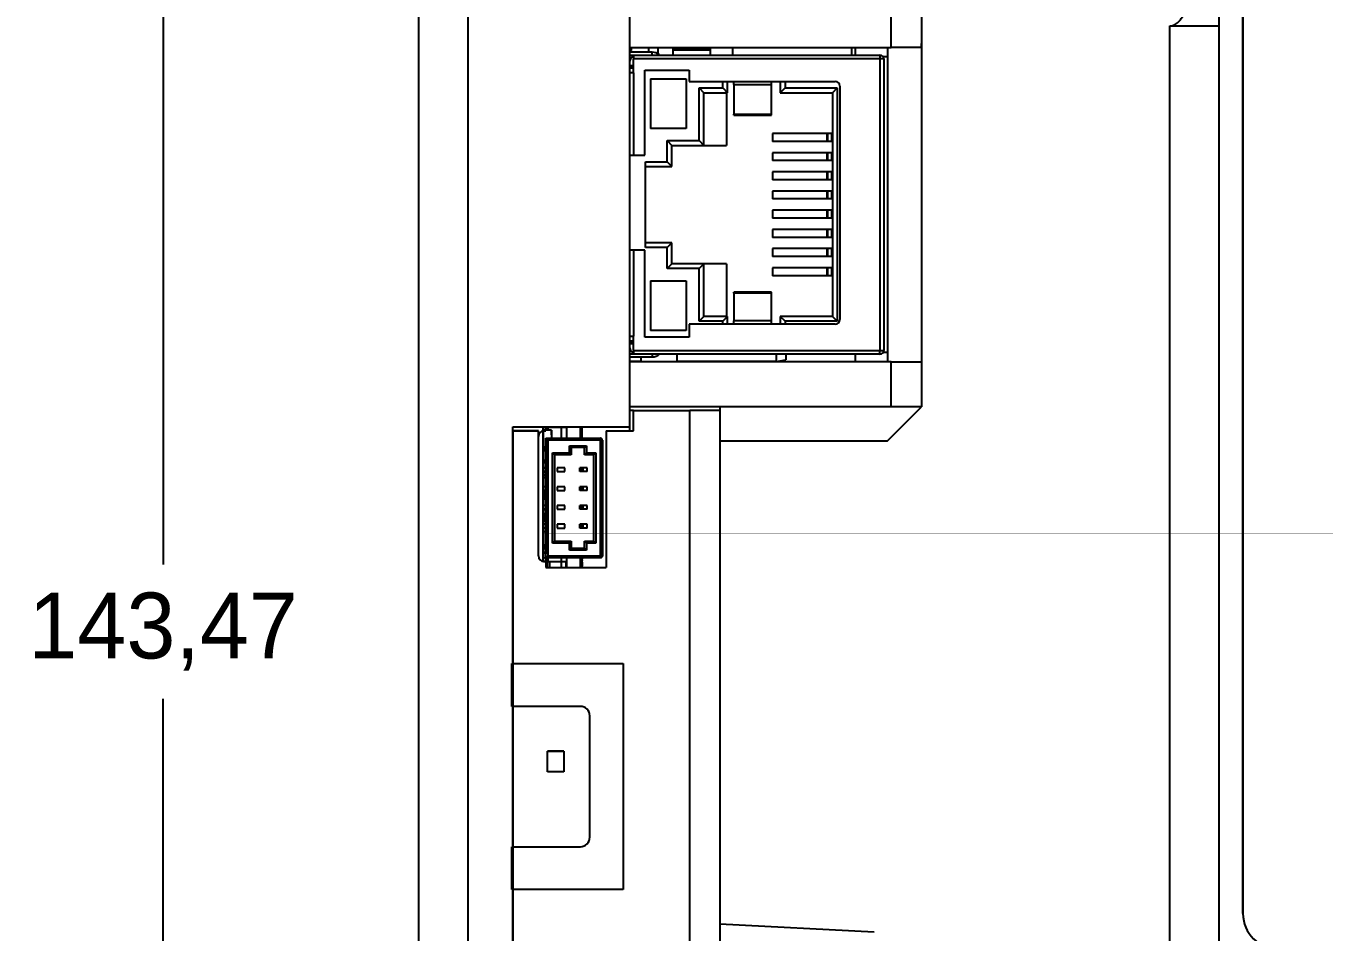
# Model space of a CAD drawing. Header units: millimetres. Extents: x 392 to 586, y 927 to 1144.
# Drawn here: x 391.6 to 460.6, y 1041.7 to 1089.9 of the extents above; entities that cross this region are included whole.
import ezdxf

# ---------------------------------------------------------------- set-up
doc = ezdxf.new("R2010")
doc.units = ezdxf.units.MM
doc.header["$PDSIZE"] = -1
doc.dimstyles.new('ISO-25', dxfattribs={"dimtxt": 2.5, "dimasz": 2.5, "dimexe": 1.25, "dimexo": 0.625, "dimtad": 1, "dimtxsty": 'Standard', "dimcen": 2.5, "dimadec": 0, "dimazin": 0, "dimtfac": 1, "dimtmove": 0, "dimatfit": 3, "dimfxl": 1, "dimarcsym": 0})

# ---------------------------------------------------------------- blocks, each defined once
blk = doc.blocks.new('*D2')
at = {"color": 0, "lineweight": -2}
for p, q in [((468.907, 1129.394), (396.89, 1129.394)), ((398.89, 1125.314), (398.89, 1061.222)), ((398.89, 989.999), (398.89, 1054.091)), ((468.907, 985.919), (396.89, 985.919))]:
    blk.add_line(p, q, dxfattribs=at)
at = {"color": 0}
for points in [[(399.57, 1125.314), (398.21, 1125.314), (398.89, 1129.394)], [(398.21, 989.999), (399.57, 989.999), (398.89, 985.919)]]:
    blk.add_solid(points, dxfattribs=at)
at = {"layer": 'Defpoints', "color": 0}
for p in [(468.907, 1129.394), (398.89, 985.919), (468.907, 985.919)]:
    blk.add_point(p, dxfattribs=at)
at = {"color": 0, "insert": (398.89, 1057.657), "char_height": 3.5, "attachment_point": 5}
blk.add_mtext('143,47', dxfattribs=at)

msp = doc.modelspace()

# ---------------------------------------------------------------- linework, layer by layer
at = {"color": 7, "linetype": 'Continuous', "lineweight": 25}
for p, q in [((412.474, 999.957), (412.474, 1123.856)), ((415.074, 1123.855), (415.074, 999.957)), ((423.674, 1123.855), (423.674, 1068.537)), ((456.261, 1042.67), (456.258, 1123.59)), ((454.977, 1106.193), (454.977, 1089.854)), ((423.674, 1091.457), (423.674, 1088.707)), ((437.574, 1088.707), (437.574, 1091.457)), ((439.174, 1091.457), (439.174, 1089.507)), ((452.377, 1089.854), (454.977, 1089.854)), ((452.377, 999.956), (452.377, 1089.854)), ((454.977, 1089.854), (454.977, 999.957)), ((439.174, 1089.507), (439.174, 1088.707)), ((423.674, 1088.707), (437.574, 1088.707)), ((423.774, 1088.657), (423.674, 1088.657)), ((423.774, 1088.557), (423.674, 1088.557)), ((424.874, 1088.457), (423.674, 1088.457)), ((423.674, 1088.307), (423.874, 1088.307)), ((423.774, 1088.557), (423.774, 1088.657)), ((423.874, 1088.307), (436.974, 1088.307)), ((423.874, 1088.307), (423.874, 1088.107)), ((424.674, 1088.707), (424.674, 1088.457)), ((425.174, 1088.707), (425.174, 1088.372)), ((425.974, 1088.707), (425.974, 1088.307)), ((425.974, 1088.607), (427.974, 1088.607)), ((425.974, 1088.587), (427.974, 1088.587)), ((427.974, 1088.587), (427.974, 1088.707)), ((427.974, 1088.307), (427.974, 1088.587)), ((429.154, 1088.307), (429.154, 1088.707)), ((435.474, 1088.307), (435.474, 1088.707)), ((435.674, 1088.307), (435.674, 1088.707)), ((436.974, 1088.307), (436.974, 1088.248)), ((437.374, 1088.707), (437.374, 1072.007)), ((439.174, 1088.707), (437.574, 1088.707)), ((439.174, 1088.767), (439.174, 1088.922)), ((439.174, 1088.707), (439.174, 1072.007)), ((423.728, 1088.107), (423.674, 1088.107)), ((423.703, 1088.057), (423.674, 1088.057)), ((423.674, 1087.752), (423.874, 1087.752)), ((423.674, 1087.672), (423.874, 1087.672)), ((423.874, 1087.357), (423.874, 1088.107)), ((436.974, 1088.107), (423.874, 1088.107)), ((436.974, 1088.248), (436.974, 1088.107)), ((436.974, 1088.107), (436.974, 1072.607)), ((437.174, 1088.107), (436.974, 1088.107)), ((437.174, 1088.107), (437.174, 1072.607)), ((423.874, 1087.357), (423.674, 1087.357)), ((423.874, 1087.357), (423.874, 1082.987)), ((424.484, 1087.507), (426.834, 1087.507)), ((424.484, 1082.987), (424.484, 1087.507)), ((424.774, 1087.05), (424.774, 1084.404)), ((424.774, 1087.05), (426.674, 1087.05)), ((426.674, 1087.05), (426.674, 1084.404)), ((426.834, 1087.507), (426.834, 1086.907)), ((426.834, 1086.907), (429.214, 1086.907)), ((428.629, 1086.557), (428.629, 1086.907)), ((428.879, 1086.307), (428.879, 1086.907)), ((429.214, 1086.907), (431.214, 1086.907)), ((429.214, 1086.739), (429.214, 1086.907)), ((431.214, 1086.907), (434.594, 1086.907)), ((431.214, 1086.739), (431.214, 1086.907)), ((431.679, 1086.907), (431.679, 1086.307)), ((431.929, 1086.907), (431.929, 1086.557)), ((427.364, 1083.757), (427.364, 1086.557)), ((427.364, 1086.557), (427.614, 1086.307)), ((427.364, 1086.557), (428.629, 1086.557)), ((427.614, 1083.507), (427.614, 1086.307)), ((427.614, 1086.307), (428.879, 1086.307)), ((428.629, 1086.557), (428.879, 1086.307)), ((428.814, 1086.307), (428.814, 1083.507)), ((429.214, 1086.739), (431.214, 1086.739)), ((429.214, 1086.739), (429.214, 1085.163)), ((431.214, 1085.163), (431.214, 1086.739)), ((431.679, 1086.307), (431.929, 1086.557)), ((431.679, 1086.307), (434.444, 1086.307)), ((431.929, 1086.557), (434.694, 1086.557)), ((434.694, 1086.557), (434.444, 1086.307)), ((434.444, 1086.307), (434.444, 1074.407)), ((434.694, 1086.557), (434.694, 1074.157)), ((434.844, 1086.657), (434.844, 1074.257)), ((429.214, 1085.163), (431.214, 1085.163)), ((429.214, 1085.107), (429.214, 1085.163)), ((429.214, 1085.107), (431.214, 1085.107)), ((431.214, 1085.107), (431.214, 1085.163)), ((426.674, 1084.404), (424.774, 1084.404)), ((431.27, 1084.137), (431.27, 1083.717)), ((434.166, 1084.137), (431.27, 1084.137)), ((434.166, 1083.717), (434.166, 1084.137)), ((434.191, 1084.137), (434.166, 1084.137)), ((434.191, 1084.137), (434.191, 1083.717)), ((434.401, 1084.137), (434.191, 1084.137)), ((434.401, 1084.137), (434.401, 1083.717)), ((434.444, 1084.137), (434.401, 1084.137)), ((425.674, 1083.757), (425.924, 1083.507)), ((425.674, 1083.757), (427.364, 1083.757)), ((425.674, 1082.637), (425.674, 1083.757)), ((425.924, 1083.507), (427.614, 1083.507)), ((425.924, 1082.387), (425.924, 1083.507)), ((427.364, 1083.757), (427.614, 1083.507)), ((427.614, 1083.507), (428.814, 1083.507)), ((434.166, 1083.717), (431.27, 1083.717)), ((434.191, 1083.717), (434.166, 1083.717)), ((434.401, 1083.717), (434.191, 1083.717)), ((434.444, 1083.717), (434.401, 1083.717)), ((423.674, 1082.987), (423.874, 1082.987)), ((423.874, 1082.987), (424.484, 1082.987)), ((431.27, 1083.117), (431.27, 1082.697)), ((434.166, 1083.117), (431.27, 1083.117)), ((434.166, 1082.697), (434.166, 1083.117)), ((434.191, 1083.117), (434.166, 1083.117)), ((434.191, 1083.117), (434.191, 1082.697)), ((434.401, 1083.117), (434.191, 1083.117)), ((434.401, 1083.117), (434.401, 1082.697)), ((434.444, 1083.117), (434.401, 1083.117)), ((424.524, 1082.637), (425.674, 1082.637)), ((424.524, 1078.077), (424.524, 1082.637)), ((424.524, 1082.387), (425.924, 1082.387)), ((425.924, 1082.387), (425.674, 1082.637)), ((434.166, 1082.697), (431.27, 1082.697)), ((431.27, 1082.097), (431.27, 1081.677)), ((434.166, 1082.097), (431.27, 1082.097)), ((434.191, 1082.697), (434.166, 1082.697)), ((434.166, 1081.677), (434.166, 1082.097)), ((434.191, 1082.097), (434.166, 1082.097)), ((434.401, 1082.697), (434.191, 1082.697)), ((434.191, 1082.097), (434.191, 1081.677)), ((434.401, 1082.097), (434.191, 1082.097)), ((434.444, 1082.697), (434.401, 1082.697)), ((434.401, 1082.097), (434.401, 1081.677)), ((434.444, 1082.097), (434.401, 1082.097)), ((434.166, 1081.677), (431.27, 1081.677)), ((434.191, 1081.677), (434.166, 1081.677)), ((434.401, 1081.677), (434.191, 1081.677)), ((434.444, 1081.677), (434.401, 1081.677)), ((439.174, 1082.036), (439.224, 1082.036)), ((431.27, 1081.077), (431.27, 1080.657)), ((434.166, 1081.077), (431.27, 1081.077)), ((434.166, 1080.657), (434.166, 1081.077)), ((434.191, 1081.077), (434.166, 1081.077)), ((434.191, 1081.077), (434.191, 1080.657)), ((434.401, 1081.077), (434.191, 1081.077)), ((434.401, 1081.077), (434.401, 1080.657)), ((434.444, 1081.077), (434.401, 1081.077)), ((439.174, 1081.237), (439.224, 1081.237)), ((434.166, 1080.657), (431.27, 1080.657)), ((431.27, 1080.057), (431.27, 1079.637)), ((434.166, 1080.057), (431.27, 1080.057)), ((434.191, 1080.657), (434.166, 1080.657)), ((434.166, 1079.637), (434.166, 1080.057)), ((434.191, 1080.057), (434.166, 1080.057)), ((434.401, 1080.657), (434.191, 1080.657)), ((434.191, 1080.057), (434.191, 1079.637)), ((434.401, 1080.057), (434.191, 1080.057)), ((434.444, 1080.657), (434.401, 1080.657)), ((434.401, 1080.057), (434.401, 1079.637)), ((434.444, 1080.057), (434.401, 1080.057)), ((434.166, 1079.637), (431.27, 1079.637)), ((434.191, 1079.637), (434.166, 1079.637)), ((434.401, 1079.637), (434.191, 1079.637)), ((434.444, 1079.637), (434.401, 1079.637)), ((431.27, 1079.037), (431.27, 1078.617)), ((434.166, 1079.037), (431.27, 1079.037)), ((434.166, 1078.617), (431.27, 1078.617)), ((434.166, 1078.617), (434.166, 1079.037)), ((434.191, 1079.037), (434.166, 1079.037)), ((434.191, 1078.617), (434.166, 1078.617)), ((434.191, 1079.037), (434.191, 1078.617)), ((434.401, 1079.037), (434.191, 1079.037)), ((434.401, 1078.617), (434.191, 1078.617)), ((434.401, 1079.037), (434.401, 1078.617)), ((434.444, 1079.037), (434.401, 1079.037)), ((434.444, 1078.617), (434.401, 1078.617)), ((423.874, 1077.927), (423.674, 1077.927)), ((423.874, 1077.927), (423.874, 1073.357)), ((424.484, 1077.927), (423.874, 1077.927)), ((424.484, 1073.307), (424.484, 1077.927)), ((425.924, 1078.327), (424.524, 1078.327)), ((425.674, 1078.077), (424.524, 1078.077)), ((425.674, 1078.077), (425.924, 1078.327)), ((425.674, 1076.957), (425.674, 1078.077)), ((425.924, 1077.207), (425.924, 1078.327)), ((431.27, 1078.017), (431.27, 1077.597)), ((434.166, 1078.017), (431.27, 1078.017)), ((434.166, 1077.597), (434.166, 1078.017)), ((434.191, 1078.017), (434.166, 1078.017)), ((434.191, 1078.017), (434.191, 1077.597)), ((434.401, 1078.017), (434.191, 1078.017)), ((434.401, 1078.017), (434.401, 1077.597)), ((434.444, 1078.017), (434.401, 1078.017)), ((434.166, 1077.597), (431.27, 1077.597)), ((434.191, 1077.597), (434.166, 1077.597)), ((434.401, 1077.597), (434.191, 1077.597)), ((434.444, 1077.597), (434.401, 1077.597)), ((425.674, 1076.957), (425.924, 1077.207)), ((427.364, 1076.957), (425.674, 1076.957)), ((427.614, 1077.207), (425.924, 1077.207)), ((427.364, 1076.957), (427.614, 1077.207)), ((427.364, 1074.157), (427.364, 1076.957)), ((427.614, 1074.407), (427.614, 1077.207)), ((428.814, 1077.207), (427.614, 1077.207)), ((428.814, 1077.207), (428.814, 1074.407)), ((431.27, 1076.997), (431.27, 1076.577)), ((434.166, 1076.997), (431.27, 1076.997)), ((434.166, 1076.577), (431.27, 1076.577)), ((434.166, 1076.577), (434.166, 1076.997)), ((434.191, 1076.997), (434.166, 1076.997)), ((434.191, 1076.577), (434.166, 1076.577)), ((434.191, 1076.997), (434.191, 1076.577)), ((434.401, 1076.997), (434.191, 1076.997)), ((434.401, 1076.577), (434.191, 1076.577)), ((434.401, 1076.997), (434.401, 1076.577)), ((434.444, 1076.997), (434.401, 1076.997)), ((434.444, 1076.577), (434.401, 1076.577)), ((424.774, 1076.31), (426.674, 1076.31)), ((424.774, 1076.31), (424.774, 1073.664)), ((426.674, 1076.31), (426.674, 1073.664)), ((431.214, 1075.707), (429.214, 1075.707)), ((429.214, 1075.656), (429.214, 1075.707)), ((431.214, 1075.656), (429.214, 1075.656)), ((429.214, 1075.656), (429.214, 1074.178)), ((431.214, 1075.656), (431.214, 1075.707)), ((431.214, 1074.178), (431.214, 1075.656)), ((426.834, 1074.007), (426.834, 1073.307)), ((429.214, 1074.007), (426.834, 1074.007)), ((427.364, 1074.157), (427.614, 1074.407)), ((428.629, 1074.157), (427.364, 1074.157)), ((428.879, 1074.407), (427.614, 1074.407)), ((428.879, 1074.407), (428.629, 1074.157)), ((428.629, 1074.007), (428.629, 1074.157)), ((428.879, 1074.007), (428.879, 1074.407)), ((431.214, 1074.178), (429.214, 1074.178)), ((429.214, 1074.007), (429.214, 1074.178)), ((431.214, 1074.007), (429.214, 1074.007)), ((431.214, 1074.007), (431.214, 1074.178)), ((434.594, 1074.007), (431.214, 1074.007)), ((431.929, 1074.157), (431.679, 1074.407)), ((434.444, 1074.407), (431.679, 1074.407)), ((431.679, 1074.407), (431.679, 1074.007)), ((431.929, 1074.157), (431.929, 1074.007)), ((434.694, 1074.157), (431.929, 1074.157)), ((434.694, 1074.157), (434.444, 1074.407)), ((423.674, 1073.357), (423.874, 1073.357)), ((423.874, 1072.607), (423.874, 1073.357)), ((426.834, 1073.307), (424.484, 1073.307)), ((426.674, 1073.664), (424.774, 1073.664)), ((423.874, 1073.042), (423.674, 1073.042)), ((423.874, 1072.962), (423.674, 1072.962)), ((423.703, 1072.657), (423.674, 1072.657)), ((423.728, 1072.607), (423.674, 1072.607)), ((423.874, 1072.607), (436.974, 1072.607)), ((423.874, 1072.607), (423.874, 1072.407)), ((436.974, 1072.407), (436.974, 1072.607)), ((436.974, 1072.607), (437.115, 1072.607)), ((437.115, 1072.607), (437.174, 1072.607)), ((423.874, 1072.407), (423.674, 1072.407)), ((423.674, 1072.257), (424.874, 1072.257)), ((424.274, 1072.017), (423.674, 1072.017)), ((423.674, 1072.007), (423.674, 1069.607)), ((437.574, 1072.007), (423.674, 1072.007)), ((436.974, 1072.407), (423.874, 1072.407)), ((424.274, 1072.257), (424.274, 1072.007)), ((426.174, 1072.407), (426.174, 1072.007)), ((431.474, 1072.017), (426.174, 1072.017)), ((431.474, 1072.017), (431.474, 1072.407)), ((431.474, 1072.017), (431.974, 1072.105)), ((431.974, 1072.407), (431.974, 1072.105)), ((435.674, 1072.007), (435.674, 1072.407)), ((437.574, 1069.607), (437.574, 1072.007)), ((437.574, 1072.007), (439.174, 1072.007)), ((439.174, 1072.007), (439.174, 1071.207)), ((439.174, 1071.207), (439.174, 1069.607)), ((437.574, 1069.607), (423.674, 1069.607)), ((423.874, 1069.407), (423.674, 1069.407)), ((423.874, 1068.337), (423.874, 1069.407)), ((423.874, 1069.407), (426.874, 1069.407)), ((426.874, 999.957), (426.874, 1069.407)), ((428.474, 1069.407), (426.874, 1069.407)), ((439.174, 1069.607), (428.474, 1069.606)), ((428.474, 1069.606), (428.474, 1067.807)), ((428.474, 1069.407), (428.474, 999.957)), ((437.374, 1067.807), (439.174, 1069.607)), ((437.374, 1067.803), (439.174, 1069.604)), ((439.174, 1069.607), (437.574, 1069.607)), ((439.174, 1069.607), (439.174, 1069.604)), ((417.474, 1068.537), (423.674, 1068.537)), ((417.474, 999.957), (417.474, 1068.537)), ((417.474, 1068.337), (417.474, 999.957)), ((418.824, 1068.337), (417.474, 1068.337)), ((417.474, 1068.337), (418.824, 1068.337)), ((418.824, 1061.687), (418.824, 1068.337)), ((418.824, 1068.337), (418.824, 1068.337)), ((419.074, 1061.391), (419.074, 1068.537)), ((419.089, 1068.523), (419.074, 1068.523)), ((419.074, 1068.492), (419.084, 1068.492)), ((419.074, 1068.492), (419.084, 1068.492)), ((419.074, 1068.391), (419.084, 1068.391)), ((419.074, 1068.391), (419.084, 1068.391)), ((419.524, 1068.37), (419.074, 1068.37)), ((419.077, 1068.441), (419.077, 1068.445)), ((419.077, 1068.441), (419.084, 1068.441)), ((419.083, 1068.443), (419.084, 1068.443)), ((419.084, 1068.37), (419.084, 1068.509)), ((419.514, 1068.36), (419.084, 1068.36)), ((419.084, 1068.36), (419.084, 1067.553)), ((419.084, 1068.36), (419.084, 1068.11)), ((419.089, 1068.523), (419.258, 1068.523)), ((419.259, 1068.508), (419.089, 1068.508)), ((419.094, 1068.064), (419.094, 1068.537)), ((419.243, 1068.37), (419.243, 1068.508)), ((419.259, 1068.523), (419.258, 1068.523)), ((419.274, 1068.523), (419.259, 1068.523)), ((419.272, 1068.508), (419.259, 1068.508)), ((419.413, 1068.508), (419.272, 1068.508)), ((419.274, 1068.523), (419.287, 1068.523)), ((419.287, 1068.523), (419.418, 1068.523)), ((420.025, 1068.508), (419.413, 1068.508)), ((419.418, 1068.523), (420.03, 1068.523)), ((419.514, 1068.36), (419.514, 1067.937)), ((419.514, 1068.21), (419.514, 1068.36)), ((419.524, 1068.21), (419.524, 1068.37)), ((420.278, 1068.508), (420.025, 1068.508)), ((420.03, 1068.523), (420.293, 1068.523)), ((420.043, 1068.508), (420.043, 1067.937)), ((420.293, 1068.537), (420.293, 1068.523)), ((420.343, 1067.937), (420.343, 1068.537)), ((421.143, 1068.537), (421.143, 1067.937)), ((422.424, 1068.337), (422.424, 1061.062)), ((422.424, 1068.337), (423.874, 1068.337)), ((422.424, 1068.337), (422.424, 1068.337)), ((422.424, 1068.337), (423.674, 1068.337)), ((423.674, 1068.537), (423.674, 1068.337)), ((423.674, 1068.337), (423.874, 1068.337)), ((423.674, 1068.337), (423.674, 1068.337)), ((423.874, 1068.337), (423.874, 1068.337)), ((419.074, 1068.11), (419.084, 1068.11)), ((419.084, 1067.657), (419.074, 1067.657)), ((419.094, 1067.462), (419.094, 1067.805)), ((419.324, 1067.837), (419.224, 1067.937)), ((419.224, 1067.937), (422.124, 1067.937)), ((419.224, 1061.587), (419.224, 1067.937)), ((422.124, 1067.837), (419.324, 1067.837)), ((419.324, 1067.837), (419.324, 1061.687)), ((419.514, 1068.21), (419.524, 1068.21)), ((419.514, 1068.11), (419.524, 1068.11)), ((419.524, 1068.1), (419.514, 1068.1)), ((419.514, 1068.1), (419.514, 1067.937)), ((419.524, 1068.11), (419.524, 1068.21)), ((419.524, 1068.1), (419.524, 1067.937)), ((422.174, 1067.887), (422.124, 1067.837)), ((422.124, 1061.687), (422.124, 1067.837)), ((422.174, 1061.637), (422.174, 1067.887)), ((422.224, 1067.837), (422.224, 1061.687)), ((428.474, 1067.807), (437.374, 1067.807)), ((428.474, 1067.807), (428.474, 1067.803)), ((428.474, 1067.803), (437.374, 1067.803)), ((437.374, 1067.807), (437.374, 1067.803)), ((419.124, 1067.462), (419.074, 1067.462)), ((419.124, 1067.262), (419.074, 1067.262)), ((419.084, 1067.174), (419.074, 1067.174)), ((419.084, 1067.073), (419.074, 1067.073)), ((419.074, 1067.057), (419.084, 1067.057)), ((419.074, 1067.01), (419.084, 1067.01)), ((419.084, 1067.13), (419.084, 1066.76)), ((419.084, 1066.76), (419.084, 1067.01)), ((419.094, 1066.738), (419.094, 1067.262)), ((419.124, 1067.262), (419.124, 1067.462)), ((419.224, 1067.462), (419.124, 1067.462)), ((419.224, 1067.262), (419.124, 1067.262)), ((419.574, 1067.162), (420.474, 1067.162)), ((419.574, 1062.362), (419.574, 1067.162)), ((419.574, 1067.162), (419.674, 1067.062)), ((420.574, 1067.062), (419.674, 1067.062)), ((419.674, 1067.062), (419.674, 1062.462)), ((420.474, 1067.162), (420.474, 1067.537)), ((420.474, 1067.537), (421.374, 1067.537)), ((420.474, 1067.537), (420.574, 1067.437)), ((420.474, 1067.162), (420.574, 1067.062)), ((421.274, 1067.437), (420.574, 1067.437)), ((420.574, 1067.437), (420.574, 1067.062)), ((421.374, 1067.537), (421.274, 1067.437)), ((421.274, 1067.062), (421.274, 1067.437)), ((421.274, 1067.062), (421.374, 1067.162)), ((421.774, 1067.062), (421.274, 1067.062)), ((421.374, 1067.537), (421.374, 1067.162)), ((421.374, 1067.162), (421.874, 1067.162)), ((421.774, 1067.062), (421.874, 1067.162)), ((421.774, 1062.462), (421.774, 1067.062)), ((421.874, 1067.162), (421.874, 1062.362)), ((419.224, 1066.75), (419.074, 1066.75)), ((419.224, 1066.362), (419.074, 1066.362)), ((419.224, 1066.76), (419.084, 1066.76)), ((419.089, 1066.368), (419.224, 1066.368)), ((419.094, 1066.655), (419.094, 1066.738)), ((419.094, 1062.866), (419.094, 1066.647)), ((419.174, 1066.667), (419.174, 1066.75)), ((419.824, 1066.362), (419.824, 1066.162)), ((420.224, 1066.362), (419.824, 1066.362)), ((420.224, 1066.162), (420.224, 1066.362)), ((421.024, 1066.162), (421.024, 1066.362)), ((421.123, 1066.362), (421.024, 1066.362)), ((421.123, 1066.162), (421.123, 1066.362)), ((421.207, 1066.362), (421.123, 1066.362)), ((421.207, 1066.162), (421.207, 1066.362)), ((421.424, 1066.362), (421.207, 1066.362)), ((421.424, 1066.162), (421.424, 1066.362)), ((419.224, 1066.162), (419.074, 1066.162)), ((419.089, 1065.983), (419.074, 1065.983)), ((419.078, 1065.974), (419.074, 1065.974)), ((419.078, 1065.973), (419.074, 1065.973)), ((419.074, 1065.857), (419.19, 1065.857)), ((419.224, 1065.968), (419.089, 1065.968)), ((419.824, 1066.162), (420.224, 1066.162)), ((421.123, 1066.162), (421.024, 1066.162)), ((421.207, 1066.162), (421.123, 1066.162)), ((421.424, 1066.162), (421.207, 1066.162)), ((419.224, 1065.362), (419.074, 1065.362)), ((419.224, 1065.162), (419.074, 1065.162)), ((420.224, 1065.362), (419.824, 1065.362)), ((419.824, 1065.362), (419.824, 1065.162)), ((419.824, 1065.162), (420.224, 1065.162)), ((420.224, 1065.162), (420.224, 1065.362)), ((421.024, 1065.162), (421.024, 1065.362)), ((421.123, 1065.362), (421.024, 1065.362)), ((421.123, 1065.162), (421.024, 1065.162)), ((421.123, 1065.162), (421.123, 1065.362)), ((421.207, 1065.362), (421.123, 1065.362)), ((421.207, 1065.162), (421.123, 1065.162)), ((421.207, 1065.162), (421.207, 1065.362)), ((421.424, 1065.362), (421.207, 1065.362)), ((421.424, 1065.162), (421.207, 1065.162)), ((421.424, 1065.162), (421.424, 1065.362)), ((419.089, 1064.815), (419.074, 1064.815)), ((419.089, 1064.713), (419.074, 1064.713)), ((419.074, 1064.591), (419.084, 1064.591)), ((419.074, 1064.591), (419.084, 1064.591)), ((419.084, 1064.51), (419.074, 1064.51)), ((419.224, 1064.362), (419.074, 1064.362)), ((419.224, 1064.162), (419.074, 1064.162)), ((419.084, 1064.362), (419.084, 1064.699)), ((419.084, 1064.623), (419.084, 1064.623)), ((419.224, 1064.152), (419.084, 1064.152)), ((419.084, 1064.152), (419.084, 1064.141)), ((419.224, 1064.8), (419.089, 1064.8)), ((419.224, 1064.698), (419.089, 1064.698)), ((419.094, 1064.144), (419.224, 1064.144)), ((420.224, 1064.362), (419.824, 1064.362)), ((419.824, 1064.362), (419.824, 1064.162)), ((419.824, 1064.162), (420.224, 1064.162)), ((420.224, 1064.162), (420.224, 1064.362)), ((421.024, 1064.162), (421.024, 1064.362)), ((421.123, 1064.362), (421.024, 1064.362)), ((421.123, 1064.162), (421.024, 1064.162)), ((421.123, 1064.162), (421.123, 1064.362)), ((421.207, 1064.362), (421.123, 1064.362)), ((421.207, 1064.162), (421.123, 1064.162)), ((421.207, 1064.162), (421.207, 1064.362)), ((421.424, 1064.362), (421.207, 1064.362)), ((421.424, 1064.162), (421.207, 1064.162)), ((421.424, 1064.162), (421.424, 1064.362)), ((419.074, 1064.124), (419.094, 1064.124)), ((419.089, 1063.915), (419.074, 1063.915)), ((419.089, 1063.545), (419.074, 1063.545)), ((419.084, 1063.362), (419.084, 1063.531)), ((419.089, 1063.93), (419.224, 1063.93)), ((419.089, 1063.915), (419.089, 1063.545)), ((419.224, 1063.53), (419.089, 1063.53)), ((419.224, 1063.362), (419.074, 1063.362)), ((419.224, 1063.162), (419.074, 1063.162)), ((419.074, 1062.962), (419.094, 1062.962)), ((419.084, 1062.979), (419.084, 1063.162)), ((419.094, 1062.982), (419.224, 1062.982)), ((419.094, 1062.262), (419.094, 1062.776)), ((420.224, 1063.362), (419.824, 1063.362)), ((419.824, 1063.362), (419.824, 1063.162)), ((419.824, 1063.162), (420.224, 1063.162)), ((420.224, 1063.162), (420.224, 1063.362)), ((421.024, 1063.162), (421.024, 1063.362)), ((421.123, 1063.362), (421.024, 1063.362)), ((421.123, 1063.162), (421.024, 1063.162)), ((421.123, 1063.162), (421.123, 1063.362)), ((421.207, 1063.362), (421.123, 1063.362)), ((421.207, 1063.162), (421.123, 1063.162)), ((421.207, 1063.162), (421.207, 1063.362)), ((421.424, 1063.362), (421.207, 1063.362)), ((421.424, 1063.162), (421.207, 1063.162)), ((421.424, 1063.162), (421.424, 1063.362)), ((419.124, 1062.262), (419.074, 1062.262)), ((419.124, 1062.262), (419.124, 1062.062)), ((419.224, 1062.262), (419.124, 1062.262)), ((419.574, 1062.362), (419.674, 1062.462)), ((420.474, 1062.362), (419.574, 1062.362)), ((419.674, 1062.462), (420.574, 1062.462)), ((420.474, 1062.362), (420.574, 1062.462)), ((420.474, 1061.987), (420.474, 1062.362)), ((420.574, 1062.087), (420.474, 1061.987)), ((420.574, 1062.462), (420.574, 1062.087)), ((420.574, 1062.087), (421.274, 1062.087)), ((421.274, 1062.087), (421.274, 1062.462)), ((421.274, 1062.462), (421.374, 1062.362)), ((421.274, 1062.462), (421.774, 1062.462)), ((421.274, 1062.087), (421.374, 1061.987)), ((421.374, 1062.362), (421.374, 1061.987)), ((421.874, 1062.362), (421.374, 1062.362)), ((421.774, 1062.462), (421.874, 1062.362)), ((419.124, 1062.062), (419.074, 1062.062)), ((419.224, 1061.868), (419.074, 1061.868)), ((419.074, 1061.83), (419.094, 1061.83)), ((419.074, 1061.55), (419.084, 1061.55)), ((419.084, 1061.463), (419.074, 1061.463)), ((419.084, 1061.463), (419.074, 1061.463)), ((419.077, 1061.603), (419.077, 1061.603)), ((419.078, 1061.603), (419.077, 1061.603)), ((419.077, 1061.603), (419.078, 1061.603)), ((419.084, 1061.868), (419.084, 1061.887)), ((419.224, 1061.858), (419.084, 1061.858)), ((419.084, 1061.858), (419.084, 1061.848)), ((419.084, 1061.605), (419.084, 1061.601)), ((419.084, 1061.389), (419.084, 1061.6)), ((419.089, 1061.39), (419.259, 1061.39)), ((419.094, 1061.709), (419.094, 1062.062)), ((419.094, 1061.85), (419.224, 1061.85)), ((419.094, 1061.39), (419.094, 1061.45)), ((419.224, 1062.062), (419.124, 1062.062)), ((419.224, 1061.387), (419.124, 1061.387)), ((419.124, 1061.387), (419.124, 1061.387)), ((419.124, 1061.387), (419.224, 1061.387)), ((419.324, 1061.687), (419.224, 1061.587)), ((422.124, 1061.587), (419.224, 1061.587)), ((419.224, 1061.387), (419.224, 1061.062)), ((419.224, 1061.387), (419.224, 1061.387)), ((419.243, 1061.39), (419.243, 1061.587)), ((419.259, 1061.375), (419.258, 1061.375)), ((419.259, 1061.39), (419.272, 1061.39)), ((419.274, 1061.375), (419.259, 1061.375)), ((419.272, 1061.39), (419.413, 1061.39)), ((419.287, 1061.375), (419.274, 1061.375)), ((419.418, 1061.375), (419.287, 1061.375)), ((419.324, 1061.687), (422.124, 1061.687)), ((419.413, 1061.39), (420.025, 1061.39)), ((420.03, 1061.375), (419.418, 1061.375)), ((419.77, 1061.577), (419.77, 1061.587)), ((419.836, 1061.577), (419.836, 1061.587)), ((419.882, 1061.577), (419.882, 1061.587)), ((419.987, 1061.577), (419.987, 1061.587)), ((420.025, 1061.39), (420.278, 1061.39)), ((420.293, 1061.375), (420.03, 1061.375)), ((420.043, 1061.577), (420.043, 1061.39)), ((420.097, 1061.577), (420.097, 1061.587)), ((420.143, 1061.577), (420.143, 1061.587)), ((420.184, 1061.577), (420.184, 1061.587)), ((420.221, 1061.577), (420.221, 1061.587)), ((420.293, 1061.375), (420.293, 1061.062)), ((420.343, 1061.062), (420.343, 1061.587)), ((421.374, 1061.987), (420.474, 1061.987)), ((421.143, 1061.587), (421.143, 1061.062)), ((421.144, 1061.564), (421.143, 1061.564)), ((421.144, 1061.504), (421.143, 1061.504)), ((421.144, 1061.501), (421.143, 1061.501)), ((421.144, 1061.491), (421.143, 1061.491)), ((421.144, 1061.484), (421.143, 1061.484)), ((421.144, 1061.465), (421.143, 1061.465)), ((421.144, 1061.441), (421.143, 1061.441)), ((421.144, 1061.44), (421.143, 1061.44)), ((421.144, 1061.426), (421.143, 1061.426)), ((421.144, 1061.417), (421.143, 1061.417)), ((421.144, 1061.407), (421.143, 1061.407)), ((421.144, 1061.386), (421.143, 1061.386)), ((421.144, 1061.564), (421.144, 1061.504)), ((421.144, 1061.441), (421.144, 1061.44)), ((421.144, 1061.44), (421.144, 1061.426)), ((422.174, 1061.637), (422.124, 1061.687)), ((419.224, 1061.241), (419.263, 1061.243)), ((419.224, 1061.062), (422.424, 1061.062)), ((419.224, 1061.062), (422.424, 1061.062)), ((419.224, 1061.062), (419.224, 1061.062)), ((419.264, 1061.234), (419.263, 1061.243)), ((419.274, 1061.084), (419.264, 1061.234)), ((419.264, 1061.234), (419.274, 1061.234)), ((419.274, 1061.234), (419.284, 1061.085)), ((419.274, 1061.084), (419.284, 1061.085)), ((421.144, 1061.362), (421.143, 1061.362)), ((421.144, 1061.353), (421.143, 1061.353)), ((421.144, 1061.346), (421.143, 1061.346)), ((421.144, 1061.343), (421.143, 1061.343)), ((421.144, 1061.334), (421.143, 1061.334)), ((421.144, 1061.306), (421.143, 1061.306)), ((421.144, 1061.269), (421.143, 1061.269)), ((421.144, 1061.254), (421.143, 1061.254)), ((421.144, 1061.194), (421.143, 1061.194)), ((421.144, 1061.189), (421.143, 1061.189)), ((421.144, 1061.173), (421.143, 1061.173)), ((421.144, 1061.142), (421.143, 1061.142)), ((421.144, 1061.099), (421.143, 1061.099)), ((421.144, 1061.082), (421.143, 1061.082)), ((421.144, 1061.076), (421.143, 1061.076)), ((421.144, 1061.352), (421.144, 1061.346)), ((421.144, 1061.346), (421.144, 1061.344)), ((421.144, 1061.313), (421.144, 1061.306)), ((421.144, 1061.306), (421.144, 1061.269)), ((421.144, 1061.254), (421.144, 1061.194)), ((421.144, 1061.194), (421.144, 1061.189)), ((421.144, 1061.189), (421.144, 1061.173)), ((421.144, 1061.173), (421.144, 1061.142)), ((421.144, 1061.076), (421.144, 1061.062)), ((422.424, 1061.062), (422.424, 1061.062)), ((436.664, 1041.688), (428.474, 1042.099))]:
    msp.add_line(p, q, dxfattribs=at)
at = {"color": 7, "linetype": 'Continuous'}
for p, q in [((456.258, 1123.59), (456.261, 1042.67)), ((419.124, 1068.337), (419.224, 1068.337)), ((418.824, 1061.687), (418.824, 1068.037)), ((419.224, 1061.587), (419.224, 1067.937)), ((419.224, 1067.937), (422.174, 1067.937)), ((419.224, 1061.587), (419.224, 1067.937)), ((419.224, 1067.937), (419.224, 1061.787)), ((422.174, 1061.587), (422.174, 1067.937)), ((419.224, 1061.387), (419.124, 1061.387)), ((422.174, 1061.587), (419.224, 1061.587)), ((419.224, 1061.387), (419.224, 1061.062)), ((419.224, 1061.062), (422.124, 1061.062)), ((417.424, 1055.956), (423.324, 1055.956)), ((417.424, 1053.686), (417.424, 1055.956)), ((423.324, 1055.956), (423.324, 1043.956)), ((421.057, 1053.686), (417.424, 1053.686)), ((421.557, 1046.726), (421.557, 1053.186)), ((420.177, 1051.307), (419.304, 1051.307)), ((419.304, 1050.207), (419.304, 1051.307)), ((419.304, 1051.307), (420.177, 1051.307)), ((420.177, 1051.307), (420.177, 1050.207)), ((420.177, 1050.207), (419.304, 1050.207)), ((417.424, 1046.226), (421.057, 1046.226)), ((417.424, 1043.956), (417.424, 1046.226)), ((423.324, 1043.956), (417.424, 1043.956))]:
    msp.add_line(p, q, dxfattribs=at)
at = {"color": 8, "linetype": 'Continuous', "lineweight": 25}
for p, q in [((424.874, 1088.307), (424.874, 1088.457)), ((423.674, 1087.622), (423.874, 1087.622)), ((437.374, 1088.207), (437.147, 1088.207)), ((423.874, 1073.092), (423.674, 1073.092)), ((437.147, 1072.507), (437.374, 1072.507)), ((424.874, 1072.407), (424.874, 1072.257)), ((419.089, 1068.537), (419.089, 1068.523)), ((419.258, 1068.523), (419.258, 1068.537)), ((419.274, 1068.537), (419.274, 1068.523)), ((419.287, 1068.537), (419.287, 1068.523)), ((419.325, 1068.508), (419.325, 1068.37)), ((419.418, 1068.537), (419.418, 1068.523)), ((420.03, 1068.537), (420.03, 1068.523)), ((421.062, 1067.937), (421.062, 1068.537)), ((419.084, 1067.623), (419.074, 1067.623)), ((419.084, 1067.253), (419.074, 1067.253)), ((419.084, 1067.212), (419.074, 1067.212)), ((419.084, 1067.111), (419.074, 1067.111)), ((419.089, 1066.162), (419.089, 1066.073)), ((419.089, 1065.983), (419.224, 1065.983)), ((419.089, 1065.162), (419.089, 1064.815)), ((419.074, 1064.633), (419.083, 1064.633)), ((419.082, 1064.623), (419.084, 1064.623)), ((419.083, 1064.633), (419.084, 1064.633)), ((419.089, 1064.815), (419.224, 1064.815)), ((419.089, 1064.8), (419.089, 1064.713)), ((419.089, 1064.713), (419.224, 1064.713)), ((419.224, 1063.915), (419.089, 1063.915)), ((419.089, 1063.545), (419.224, 1063.545)), ((419.224, 1064.124), (419.094, 1064.124)), ((419.224, 1062.962), (419.094, 1062.962)), ((419.224, 1061.83), (419.094, 1061.83)), ((419.258, 1061.375), (419.224, 1061.375)), ((419.258, 1061.243), (419.258, 1061.375)), ((419.274, 1061.375), (419.274, 1061.229)), ((419.287, 1061.375), (419.287, 1061.067)), ((419.325, 1061.587), (419.325, 1061.39)), ((419.418, 1061.375), (419.418, 1061.062)), ((420.03, 1061.375), (420.03, 1061.062)), ((421.062, 1061.062), (421.062, 1061.587)), ((419.264, 1061.234), (419.224, 1061.231)), ((419.224, 1061.081), (419.274, 1061.084))]:
    msp.add_line(p, q, dxfattribs=at)
at = {"color": 7, "linetype": 'Continuous', "lineweight": 25, "flags": 128}
for points in [[(419.413, 1068.508), (419.414, 1068.509), (419.415, 1068.51), (419.416, 1068.511), (419.417, 1068.513), (419.417, 1068.515), (419.418, 1068.518), (419.418, 1068.52), (419.418, 1068.523)], [(420.025, 1068.508), (420.026, 1068.509), (420.027, 1068.51), (420.028, 1068.511), (420.029, 1068.513), (420.029, 1068.515), (420.03, 1068.518), (420.03, 1068.52), (420.03, 1068.523)], [(419.224, 1065.851), (419.207, 1065.855), (419.19, 1065.857)], [(419.224, 1065.851), (419.207, 1065.855), (419.19, 1065.857)], [(419.089, 1061.39), (419.086, 1061.39), (419.084, 1061.389)], [(419.094, 1061.598), (419.188, 1061.577), (419.243, 1061.568)], [(419.418, 1061.375), (419.418, 1061.378), (419.418, 1061.381), (419.417, 1061.383), (419.417, 1061.386), (419.416, 1061.387), (419.415, 1061.389), (419.414, 1061.39), (419.413, 1061.39)], [(420.03, 1061.375), (420.03, 1061.378), (420.03, 1061.381), (420.029, 1061.383), (420.029, 1061.386), (420.028, 1061.387), (420.027, 1061.389), (420.026, 1061.39), (420.025, 1061.39)], [(419.284, 1061.085), (419.286, 1061.071), (419.288, 1061.062)]]:
    msp.add_lwpolyline(points, dxfattribs=at)
at = {"color": 8, "linetype": 'Continuous', "lineweight": 25, "flags": 128}
msp.add_lwpolyline([(419.278, 1061.062), (419.276, 1061.068), (419.274, 1061.084)], dxfattribs=at)
at = {"color": 7, "linetype": 'Continuous', "lineweight": 25}
for centre, radius, start, end in [((424.874, 1087.882), 0.575, 48.08632, 89.99976), ((436.974, 1088.107), 0.2, 0, 90), ((424.074, 1087.907), 0.4, 120, 180), ((434.594, 1086.657), 0.25, 0, 90), ((434.594, 1074.257), 0.25, 270, 0), ((424.074, 1072.807), 0.4, 180, 240), ((436.974, 1072.607), 0.2, 270, 0), ((424.874, 1072.832), 0.575, 270.00032, 311.95907), ((419.089, 1068.523), 0.015, 180, 270), ((419.196, 1068.52), 0.108, 178.01091, 185.98665), ((419.366, 1068.52), 0.108, 178.01091, 185.98665), ((419.259, 1068.523), 0.015, 270.01746, 0.01745), ((419.272, 1068.523), 0.015, 270.01746, 0.01745), ((420.278, 1068.523), 0.015, 270, 0), ((419.089, 1067.623), 0.015, 109.47231, 180), ((419.089, 1067.253), 0.015, 180, 250.52767), ((419.094, 1067.212), 0.02, 180, 239.99998), ((419.094, 1067.111), 0.02, 180, 239.99998), ((419.089, 1066.353), 0.015, 90, 146.55776), ((419.089, 1065.983), 0.015, 180, 270), ((419.196, 1065.98), 0.108, 178.01091, 185.98665), ((419.089, 1064.815), 0.015, 180, 270), ((419.089, 1064.713), 0.015, 180, 270), ((419.084, 1064.633), 0.0096, 180, 270), ((419.094, 1064.124), 0.02, 90, 180), ((419.118, 1064.63), 0.035, 176.08602, 191.89455), ((419.196, 1064.811), 0.108, 178.01091, 185.98665), ((419.196, 1064.71), 0.108, 178.01091, 185.98665), ((419.089, 1063.915), 0.015, 90, 180), ((419.089, 1063.545), 0.015, 180, 270), ((419.196, 1063.919), 0.108, 174.01335, 181.98909), ((419.196, 1063.541), 0.108, 178.01091, 185.98665), ((419.094, 1062.962), 0.02, 90, 180), ((419.124, 1061.687), 0.3, 180, 270), ((419.124, 1061.687), 0.3, 180, 270), ((419.094, 1061.83), 0.02, 90, 180), ((419.366, 1061.379), 0.108, 174.01335, 181.98909), ((419.259, 1061.375), 0.015, 359.98255, 89.98254), ((419.272, 1061.375), 0.015, 359.98255, 89.98254), ((420.278, 1061.375), 0.015, 0, 90), ((419.264, 1061.234), 0.01, 90, 94), ((419.264, 1061.234), 0.01, 4, 90), ((458.161, 1042.671), 1.9, 180.002, 270.002)]:
    msp.add_arc(centre, radius, start, end, dxfattribs=at)
at = {"color": 7, "linetype": 'Continuous'}
for centre, radius, start, end in [((419.124, 1068.037), 0.3, 90, 180), ((419.124, 1061.687), 0.3, 180, 270), ((421.057, 1053.186), 0.5, 0, 90), ((421.057, 1046.726), 0.5, 270, 360), ((458.161, 1042.671), 1.9, 180.002, 270.002)]:
    msp.add_arc(centre, radius, start, end, dxfattribs=at)
at = {"color": 8, "linetype": 'Continuous', "lineweight": 25}
for centre, radius, start, end in [((419.133, 1066.362), 0.0447, 171.96131, 180.61524), ((419.094, 1061.389), 0.00484, 162.97447, 178.01909)]:
    msp.add_arc(centre, radius, start, end, dxfattribs=at)
at = {"color": 7, "linetype": 'Continuous', "lineweight": 25}
for points, knots in [([(452.377, 1089.854), (452.396, 1089.852), (452.43, 1089.848), (452.652, 1089.907), (452.883, 1090.1), (453.134, 1090.47), (453.362, 1091.038), (453.552, 1091.743), (453.741, 1092.727), (453.918, 1094.146), (454.043, 1096), (454.06, 1097.348), (454.068, 1098.023)], [0, 0, 0, 0, 0.073328, 0.128111, 0.170371, 0.212572, 0.287033, 0.362173, 0.437479, 0.591741, 0.795552, 1, 1, 1, 1]), ([(419.077, 1068.441), (419.076, 1068.441), (419.074, 1068.44), (419.074, 1068.439), (419.074, 1068.439)], [0, 0, 0, 0, 0.559772, 1, 1, 1, 1]), ([(419.077, 1068.441), (419.076, 1068.441), (419.074, 1068.44), (419.074, 1068.439), (419.074, 1068.439)], [0, 0, 0, 0, 0.559772, 1, 1, 1, 1]), ([(419.083, 1068.443), (419.082, 1068.444), (419.079, 1068.444), (419.077, 1068.445), (419.077, 1068.445)], [0, 0, 0, 0, 0.559819, 1, 1, 1, 1]), ([(419.083, 1068.443), (419.082, 1068.444), (419.079, 1068.444), (419.077, 1068.445), (419.077, 1068.445)], [0, 0, 0, 0, 0.559819, 1, 1, 1, 1]), ([(419.084, 1068.443), (419.084, 1068.443), (419.084, 1068.443), (419.083, 1068.443), (419.083, 1068.443)], [0, 0, 0, 0, 0.56, 1, 1, 1, 1]), ([(419.084, 1068.443), (419.084, 1068.443), (419.084, 1068.443), (419.083, 1068.443), (419.083, 1068.443)], [0, 0, 0, 0, 0.56, 1, 1, 1, 1]), ([(419.094, 1067.805), (419.094, 1067.806), (419.094, 1067.81), (419.094, 1067.84), (419.094, 1067.881), (419.094, 1067.931), (419.094, 1067.982), (419.094, 1068.023), (419.094, 1068.054), (419.094, 1068.057), (419.094, 1068.059)], [0, 0, 0, 0, 0.1246, 0.249938, 0.374203, 0.499937, 0.624203, 0.749936, 0.874603, 1, 1, 1, 1]), ([(422.192, 1067.91), (422.181, 1067.918), (422.161, 1067.933), (422.135, 1067.936), (422.124, 1067.937)], [0, 0, 0, 0, 0.569262, 1, 1, 1, 1]), ([(422.192, 1067.91), (422.181, 1067.918), (422.161, 1067.933), (422.135, 1067.936), (422.124, 1067.937)], [0, 0, 0, 0, 0.569262, 1, 1, 1, 1]), ([(422.174, 1067.887), (422.178, 1067.891), (422.184, 1067.898), (422.19, 1067.906), (422.192, 1067.91)], [0, 0, 0, 0, 0.540678, 1, 1, 1, 1]), ([(422.174, 1067.887), (422.178, 1067.891), (422.184, 1067.898), (422.19, 1067.906), (422.192, 1067.91)], [0, 0, 0, 0, 0.540678, 1, 1, 1, 1]), ([(422.224, 1067.837), (422.222, 1067.852), (422.22, 1067.878), (422.2, 1067.901), (422.192, 1067.91)], [0, 0, 0, 0, 0.580895, 1, 1, 1, 1]), ([(422.224, 1067.837), (422.222, 1067.852), (422.22, 1067.878), (422.2, 1067.901), (422.192, 1067.91)], [0, 0, 0, 0, 0.580895, 1, 1, 1, 1]), ([(419.094, 1066.647), (419.094, 1066.65), (419.094, 1066.653), (419.094, 1066.653), (419.094, 1066.652)], [0, 0, 0, 0, 0.766405, 1, 1, 1, 1]), ([(419.224, 1066.581), (419.22, 1066.584), (419.206, 1066.591), (419.182, 1066.619), (419.177, 1066.647), (419.174, 1066.667)], [0, 0, 0, 0, 0.12863, 0.379085, 1, 1, 1, 1]), ([(419.224, 1066.581), (419.22, 1066.584), (419.206, 1066.591), (419.182, 1066.619), (419.177, 1066.647), (419.174, 1066.667)], [0, 0, 0, 0, 0.12863, 0.379085, 1, 1, 1, 1]), ([(419.084, 1062.979), (419.084, 1062.979), (419.084, 1062.979), (419.083, 1062.979), (419.083, 1062.979)], [0, 0, 0, 0, 0.56, 1, 1, 1, 1]), ([(419.094, 1062.861), (419.094, 1062.861), (419.094, 1062.86), (419.094, 1062.864), (419.094, 1062.866)], [0, 0, 0, 0, 0.210995, 1, 1, 1, 1]), ([(419.094, 1062.776), (419.094, 1062.792), (419.094, 1062.825), (419.094, 1062.849), (419.094, 1062.861)], [0, 0, 0, 0, 0.5240159, 1, 1, 1, 1]), ([(419.074, 1061.6), (419.074, 1061.6), (419.074, 1061.601), (419.076, 1061.602), (419.077, 1061.603)], [0, 0, 0, 0, 0.560034, 1, 1, 1, 1]), ([(419.077, 1061.603), (419.078, 1061.603), (419.08, 1061.604), (419.083, 1061.604), (419.084, 1061.605)], [0, 0, 0, 0, 0.559891, 1, 1, 1, 1]), ([(419.077, 1061.603), (419.077, 1061.603), (419.077, 1061.603), (419.077, 1061.603), (419.077, 1061.603)], [0, 0, 0, 0, 0.559926, 1, 1, 1, 1]), ([(419.084, 1061.601), (419.086, 1061.601), (419.089, 1061.6), (419.092, 1061.599), (419.094, 1061.598)], [0, 0, 0, 0, 0.559404, 1, 1, 1, 1]), ([(419.084, 1061.6), (419.084, 1061.6), (419.084, 1061.6), (419.085, 1061.601), (419.085, 1061.601)], [0, 0, 0, 0, 0.559806, 1, 1, 1, 1]), ([(419.094, 1061.455), (419.094, 1061.456), (419.094, 1061.46), (419.094, 1061.49), (419.094, 1061.531), (419.094, 1061.581), (419.094, 1061.632), (419.094, 1061.673), (419.094, 1061.704), (419.094, 1061.707), (419.094, 1061.709)], [0, 0, 0, 0, 0.1246, 0.249938, 0.374203, 0.499937, 0.624203, 0.749936, 0.874603, 1, 1, 1, 1]), ([(419.836, 1061.577), (419.825, 1061.577), (419.805, 1061.577), (419.785, 1061.577), (419.772, 1061.577), (419.771, 1061.577), (419.77, 1061.577)], [0, 0, 0, 0, 0.277909, 0.553175, 0.772919, 1, 1, 1, 1]), ([(419.836, 1061.577), (419.825, 1061.577), (419.805, 1061.577), (419.785, 1061.577), (419.772, 1061.577), (419.771, 1061.577), (419.77, 1061.577)], [0, 0, 0, 0, 0.277909, 0.553175, 0.772919, 1, 1, 1, 1]), ([(419.882, 1061.577), (419.87, 1061.577), (419.849, 1061.577), (419.84, 1061.577), (419.836, 1061.577)], [0, 0, 0, 0, 0.560871, 1, 1, 1, 1]), ([(419.882, 1061.577), (419.87, 1061.577), (419.849, 1061.577), (419.84, 1061.577), (419.836, 1061.577)], [0, 0, 0, 0, 0.560871, 1, 1, 1, 1]), ([(419.987, 1061.577), (419.965, 1061.577), (419.927, 1061.577), (419.896, 1061.577), (419.882, 1061.577)], [0, 0, 0, 0, 0.557939, 1, 1, 1, 1]), ([(419.987, 1061.577), (419.965, 1061.577), (419.927, 1061.577), (419.896, 1061.577), (419.882, 1061.577)], [0, 0, 0, 0, 0.557939, 1, 1, 1, 1]), ([(420.097, 1061.577), (420.079, 1061.577), (420.046, 1061.577), (420.005, 1061.577), (419.987, 1061.577)], [0, 0, 0, 0, 0.557202, 1, 1, 1, 1]), ([(420.097, 1061.577), (420.079, 1061.577), (420.046, 1061.577), (420.005, 1061.577), (419.987, 1061.577)], [0, 0, 0, 0, 0.557202, 1, 1, 1, 1]), ([(420.143, 1061.577), (420.141, 1061.577), (420.136, 1061.577), (420.109, 1061.577), (420.097, 1061.577)], [0, 0, 0, 0, 0.556227, 1, 1, 1, 1]), ([(420.143, 1061.577), (420.141, 1061.577), (420.136, 1061.577), (420.109, 1061.577), (420.097, 1061.577)], [0, 0, 0, 0, 0.556227, 1, 1, 1, 1]), ([(420.184, 1061.577), (420.177, 1061.577), (420.164, 1061.577), (420.148, 1061.577), (420.141, 1061.577)], [0, 0, 0, 0, 0.55532, 1, 1, 1, 1]), ([(420.184, 1061.577), (420.177, 1061.577), (420.164, 1061.577), (420.148, 1061.577), (420.141, 1061.577)], [0, 0, 0, 0, 0.55532, 1, 1, 1, 1]), ([(420.221, 1061.577), (420.219, 1061.577), (420.215, 1061.577), (420.193, 1061.577), (420.184, 1061.577)], [0, 0, 0, 0, 0.56138, 1, 1, 1, 1]), ([(420.221, 1061.577), (420.219, 1061.577), (420.215, 1061.577), (420.193, 1061.577), (420.184, 1061.577)], [0, 0, 0, 0, 0.56138, 1, 1, 1, 1]), ([(422.124, 1061.587), (422.138, 1061.588), (422.164, 1061.591), (422.183, 1061.607), (422.192, 1061.613)], [0, 0, 0, 0, 0.549829, 1, 1, 1, 1]), ([(422.124, 1061.587), (422.138, 1061.588), (422.164, 1061.591), (422.183, 1061.607), (422.192, 1061.613)], [0, 0, 0, 0, 0.549829, 1, 1, 1, 1]), ([(422.192, 1061.613), (422.189, 1061.618), (422.184, 1061.626), (422.177, 1061.634), (422.174, 1061.637)], [0, 0, 0, 0, 0.579342, 1, 1, 1, 1]), ([(422.192, 1061.613), (422.189, 1061.618), (422.184, 1061.626), (422.177, 1061.634), (422.174, 1061.637)], [0, 0, 0, 0, 0.579342, 1, 1, 1, 1]), ([(422.224, 1061.687), (422.222, 1061.671), (422.22, 1061.645), (422.2, 1061.623), (422.192, 1061.613)], [0, 0, 0, 0, 0.580895, 1, 1, 1, 1]), ([(422.224, 1061.687), (422.222, 1061.671), (422.22, 1061.645), (422.2, 1061.623), (422.192, 1061.613)], [0, 0, 0, 0, 0.580895, 1, 1, 1, 1]), ([(421.144, 1061.343), (421.144, 1061.342), (421.144, 1061.339), (421.144, 1061.336), (421.144, 1061.334)], [0, 0, 0, 0, 0.522339, 1, 1, 1, 1])]:
    msp.add_open_spline(points, degree=3, knots=knots, dxfattribs=at)

# ---------------------------------------------------------------- dimensions: what is measured, and where the dimension line sits
dim = msp.add_linear_dim(base=(398.8904, 985.9193), p1=(468.9065, 1129.3939), p2=(468.9065, 985.9193), angle=90, dimstyle='ISO-25', override={"dimtxt": 3.5, "dimasz": 4.08, "dimexe": 2, "dimexo": 0, "dimgap": 1.524, "dimtih": 1, "dimtoh": 1, "dimzin": 0, "dimadec": 2, "dimtzin": 0})
dim.commit()
dim.dimension.update_dxf_attribs({"geometry": '*D2', "text_midpoint": (398.8904, 1057.6566)})

doc.saveas('drawing.dxf')
